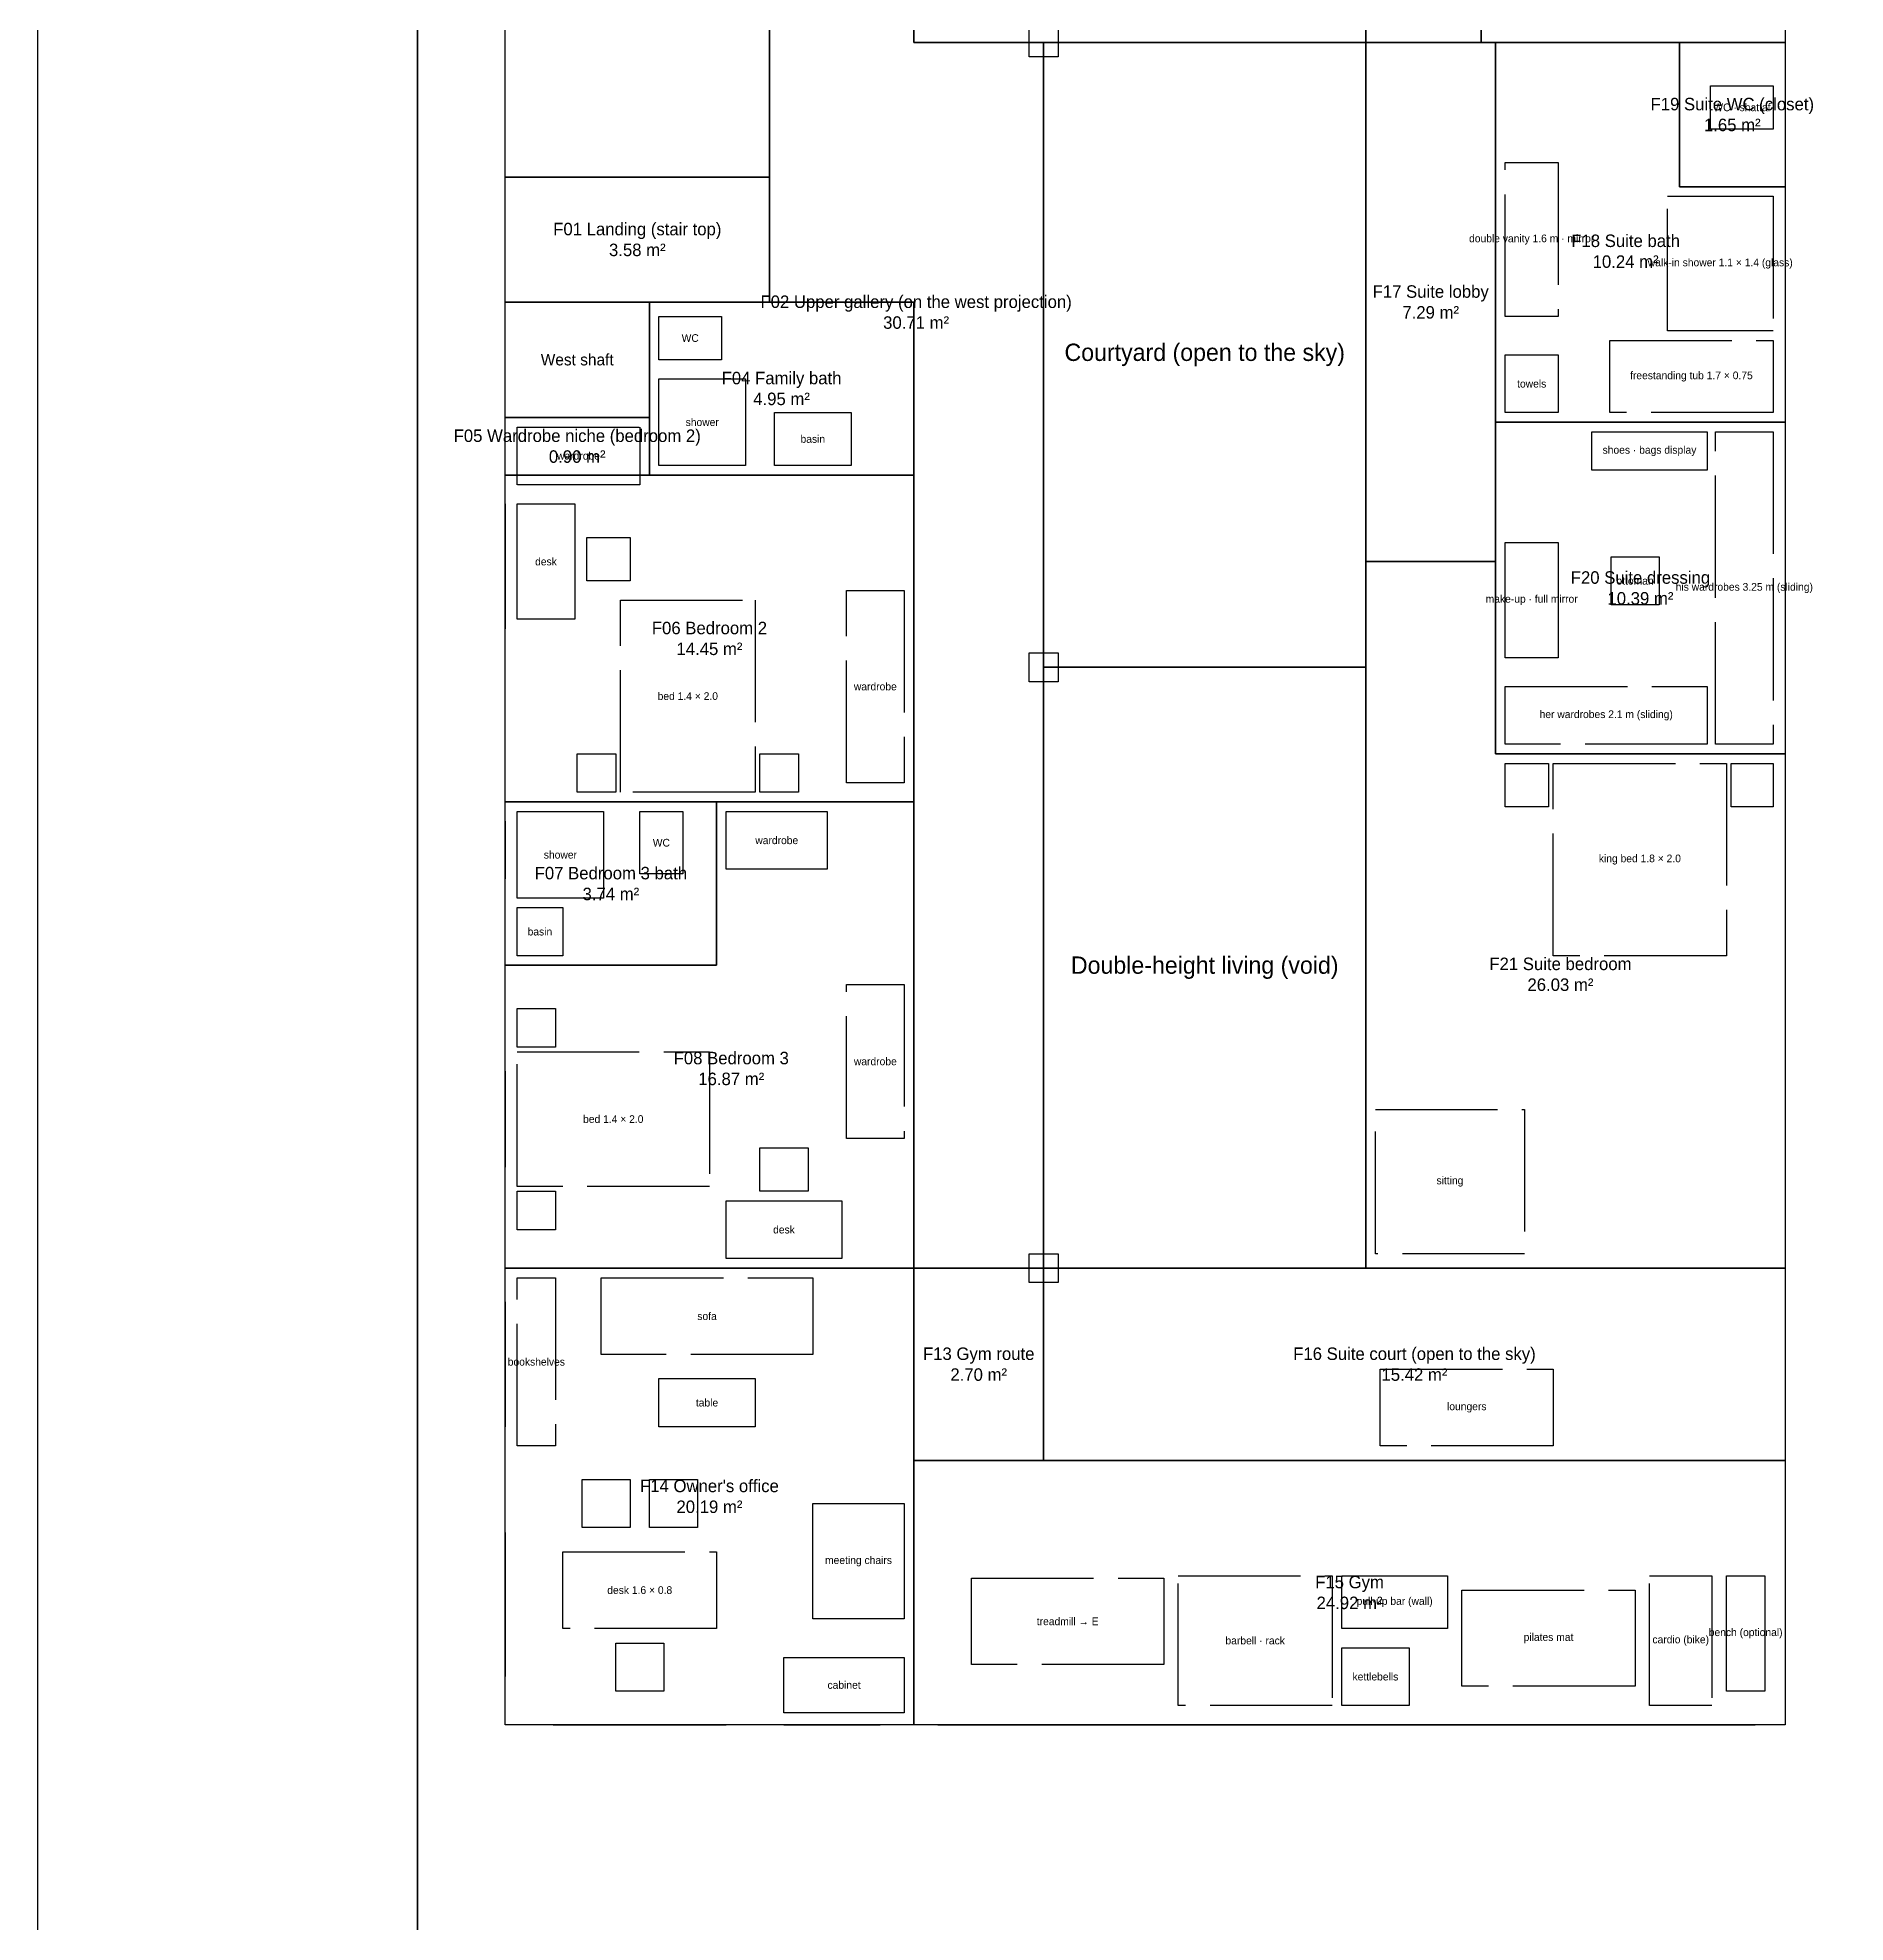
# Model space of a CAD drawing. Header units: metres. Extents: x -6.5 to 29.7, y -47.5 to 1.6.
# Drawn here: x -3.95 to 14.85, y -29.58 to -9.98 of the extents above; entities that cross this region are included whole.
import ezdxf

# ---------------------------------------------------------------- set-up
doc = ezdxf.new("R2010")
doc.units = ezdxf.units.M
doc.linetypes.add('DASHED', pattern=[1.524, 1.27, -0.254])
for name, color, linetype in [('BUILDING-OUTLINE', 1, 'CONTINUOUS'), ('DOORS', 1, 'CONTINUOUS'), ('FURNITURE', 8, 'DASHED'), ('GF-OUTLINE', 8, 'DASHED'), ('MARKS', 4, 'DASHED'), ('OPENINGS', 6, 'CONTINUOUS'), ('ROOM-LABELS', 7, 'CONTINUOUS'), ('ROOMS-CIRC', 9, 'CONTINUOUS'), ('ROOMS-CORE', 252, 'CONTINUOUS'), ('ROOMS-FAMILY', 40, 'CONTINUOUS'), ('ROOMS-GUEST', 32, 'CONTINUOUS'), ('ROOMS-GYM', 4, 'CONTINUOUS'), ('ROOMS-OPEN', 3, 'CONTINUOUS'), ('ROOMS-SERVICE', 140, 'CONTINUOUS'), ('SITE-DRIVEWAY', 5, 'CONTINUOUS'), ('SITE-ENVELOPE', 3, 'CONTINUOUS'), ('SITE-LAND', 8, 'CONTINUOUS'), ('VOIDS', 150, 'CONTINUOUS'), ('WINDOWS', 4, 'CONTINUOUS')]:
    doc.layers.add(name, color=color, linetype=linetype)

msp = doc.modelspace()

# ---------------------------------------------------------------- linework, layer by layer
at = {"layer": 'BUILDING-OUTLINE'}
msp.add_lwpolyline([(0.91, -3.525), (10.961, -3.525), (14.221, -9.525), (14.221, -27.525), (0.91, -27.525)], close=True, dxfattribs=at)
at = {"layer": 'DOORS'}
for p, q in [((9.91, -10.025), (11.01, -10.025)), ((11.21, -10.225), (11.21, -11.025)), ((5.16, -12.925), (5.16, -13.725)), ((11.21, -14.175), (11.21, -14.975)), ((5.16, -14.725), (5.16, -15.525)), ((9.96, -15.425), (10.86, -15.425)), ((5.16, -18.125), (5.16, -18.925)), ((3.11, -18.825), (3.11, -19.525))]:
    msp.add_line(p, q, dxfattribs=at)
at = {"layer": 'FURNITURE'}
for points in [[(13.446, -10.475), (14.096, -10.475), (14.096, -10.925), (13.446, -10.925)], [(11.31, -11.275), (11.86, -11.275), (11.86, -12.875), (11.31, -12.875)], [(12.996, -11.625), (14.096, -11.625), (14.096, -13.025), (12.996, -13.025)], [(2.51, -12.875), (3.16, -12.875), (3.16, -13.325), (2.51, -13.325)], [(12.396, -13.125), (14.096, -13.125), (14.096, -13.875), (12.396, -13.875)], [(11.31, -13.275), (11.86, -13.275), (11.86, -13.875), (11.31, -13.875)], [(2.51, -13.525), (3.41, -13.525), (3.41, -14.425), (2.51, -14.425)], [(3.71, -13.875), (4.51, -13.875), (4.51, -14.425), (3.71, -14.425)], [(1.035, -14.025), (2.31, -14.025), (2.31, -14.625), (1.035, -14.625)], [(12.21, -14.075), (13.41, -14.075), (13.41, -14.475), (12.21, -14.475)], [(13.496, -14.075), (14.096, -14.075), (14.096, -17.325), (13.496, -17.325)], [(1.035, -14.825), (1.635, -14.825), (1.635, -16.025), (1.035, -16.025)], [(1.76, -15.175), (2.21, -15.175), (2.21, -15.625), (1.76, -15.625)], [(11.31, -15.225), (11.86, -15.225), (11.86, -16.425), (11.31, -16.425)], [(12.41, -15.375), (12.91, -15.375), (12.91, -15.875), (12.41, -15.875)], [(2.11, -15.825), (3.51, -15.825), (3.51, -17.825), (2.11, -17.825)], [(4.46, -15.725), (5.06, -15.725), (5.06, -17.725), (4.46, -17.725)], [(11.31, -16.725), (13.41, -16.725), (13.41, -17.325), (11.31, -17.325)], [(1.66, -17.425), (2.06, -17.425), (2.06, -17.825), (1.66, -17.825)], [(3.56, -17.425), (3.96, -17.425), (3.96, -17.825), (3.56, -17.825)], [(11.31, -17.525), (11.76, -17.525), (11.76, -17.975), (11.31, -17.975)], [(11.81, -17.525), (13.61, -17.525), (13.61, -19.525), (11.81, -19.525)], [(13.66, -17.525), (14.096, -17.525), (14.096, -17.975), (13.66, -17.975)], [(1.035, -18.025), (1.935, -18.025), (1.935, -18.925), (1.035, -18.925)], [(2.31, -18.025), (2.76, -18.025), (2.76, -18.675), (2.31, -18.675)], [(3.21, -18.025), (4.26, -18.025), (4.26, -18.625), (3.21, -18.625)], [(1.035, -19.025), (1.51, -19.025), (1.51, -19.525), (1.035, -19.525)], [(4.46, -19.825), (5.06, -19.825), (5.06, -21.425), (4.46, -21.425)], [(1.035, -20.075), (1.435, -20.075), (1.435, -20.475), (1.035, -20.475)], [(1.035, -20.525), (3.035, -20.525), (3.035, -21.925), (1.035, -21.925)], [(9.96, -21.125), (11.51, -21.125), (11.51, -22.625), (9.96, -22.625)], [(3.56, -21.525), (4.06, -21.525), (4.06, -21.975), (3.56, -21.975)], [(1.035, -21.975), (1.435, -21.975), (1.435, -22.375), (1.035, -22.375)], [(3.21, -22.075), (4.41, -22.075), (4.41, -22.675), (3.21, -22.675)], [(1.035, -22.875), (1.435, -22.875), (1.435, -24.625), (1.035, -24.625)], [(1.91, -22.875), (4.11, -22.875), (4.11, -23.675), (1.91, -23.675)], [(10.01, -23.825), (11.81, -23.825), (11.81, -24.625), (10.01, -24.625)], [(2.51, -23.925), (3.51, -23.925), (3.51, -24.425), (2.51, -24.425)], [(1.71, -24.975), (2.21, -24.975), (2.21, -25.475), (1.71, -25.475)], [(2.41, -24.975), (2.91, -24.975), (2.91, -25.475), (2.41, -25.475)], [(4.11, -25.225), (5.06, -25.225), (5.06, -26.425), (4.11, -26.425)], [(1.51, -25.725), (3.11, -25.725), (3.11, -26.525), (1.51, -26.525)], [(5.76, -26), (7.76, -26), (7.76, -26.9), (5.76, -26.9)], [(7.91, -25.975), (9.51, -25.975), (9.51, -27.325), (7.91, -27.325)], [(9.61, -25.975), (10.71, -25.975), (10.71, -26.525), (9.61, -26.525)], [(12.81, -25.975), (13.46, -25.975), (13.46, -27.325), (12.81, -27.325)], [(13.61, -25.975), (14.01, -25.975), (14.01, -27.175), (13.61, -27.175)], [(10.86, -26.125), (12.66, -26.125), (12.66, -27.125), (10.86, -27.125)], [(2.06, -26.675), (2.56, -26.675), (2.56, -27.175), (2.06, -27.175)], [(3.81, -26.825), (5.06, -26.825), (5.06, -27.4), (3.81, -27.4)], [(9.61, -26.725), (10.31, -26.725), (10.31, -27.325), (9.61, -27.325)]]:
    msp.add_lwpolyline(points, close=True, dxfattribs=at)
at = {"layer": 'GF-OUTLINE'}
msp.add_lwpolyline([(0.91, -3.525), (10.961, -3.525), (14.221, -9.525), (14.221, -27.525), (0.91, -27.525)], close=True, dxfattribs=at)
at = {"layer": 'MARKS'}
msp.add_line((6.51, -10.025), (6.51, -22.775), dxfattribs=at)
for points in [[(6.36, -9.875), (6.66, -9.875), (6.66, -10.175), (6.36, -10.175)], [(6.36, -16.375), (6.66, -16.375), (6.66, -16.675), (6.36, -16.675)], [(6.36, -22.625), (6.66, -22.625), (6.66, -22.925), (6.36, -22.925)]]:
    msp.add_lwpolyline(points, close=True, dxfattribs=at)
at = {"layer": 'OPENINGS'}
for p, q in [((13.121, -10.375), (13.121, -11.175)), ((1.01, -14.525), (2.31, -14.525)), ((5.16, -22.925), (5.16, -23.975)), ((5.21, -22.775), (6.46, -22.775)), ((10.21, -22.775), (11.61, -22.775)), ((5.31, -24.775), (6.36, -24.775))]:
    msp.add_line(p, q, dxfattribs=at)
at = {"layer": 'ROOMS-CIRC'}
for points in [[(3.16, -4.225), (5.16, -4.225), (5.16, -6.525), (5.16, -10.025), (6.51, -10.025), (6.51, -22.775), (5.16, -22.775), (5.16, -12.725), (3.66, -12.725), (3.66, -11.425), (3.66, -5.725), (3.16, -5.725)], [(9.86, -8.825), (11.06, -8.825), (11.06, -10.025), (9.86, -10.025)], [(9.86, -10.025), (11.21, -10.025), (11.21, -15.425), (9.86, -15.425)], [(0.91, -11.425), (3.66, -11.425), (3.66, -12.725), (0.91, -12.725)], [(5.16, -22.775), (6.51, -22.775), (6.51, -24.775), (5.16, -24.775)]]:
    msp.add_lwpolyline(points, close=True, dxfattribs=at)
at = {"layer": 'ROOMS-CORE'}
for points in [[(0.91, -5.725), (3.66, -5.725), (3.66, -11.425), (0.91, -11.425)], [(0.91, -12.725), (2.41, -12.725), (2.41, -13.925), (0.91, -13.925)]]:
    msp.add_lwpolyline(points, close=True, dxfattribs=at)
at = {"layer": 'ROOMS-FAMILY'}
for points in [[(9.86, -4.525), (11.504, -4.525), (14.221, -9.525), (14.221, -10.025), (11.06, -10.025), (11.06, -8.825), (9.86, -8.825)], [(5.16, -6.525), (9.86, -6.525), (9.86, -10.025), (5.16, -10.025)], [(0.91, -13.925), (2.41, -13.925), (2.41, -14.525), (0.91, -14.525)], [(0.91, -14.525), (5.16, -14.525), (5.16, -17.925), (0.91, -17.925)], [(3.11, -17.925), (5.16, -17.925), (5.16, -22.775), (0.91, -22.775), (0.91, -19.625), (3.11, -19.625)]]:
    msp.add_lwpolyline(points, close=True, dxfattribs=at)
at = {"layer": 'ROOMS-GUEST'}
for points in [[(11.21, -10.025), (13.121, -10.025), (13.121, -11.525), (14.221, -11.525), (14.221, -13.975), (11.21, -13.975)], [(13.121, -10.025), (14.221, -10.025), (14.221, -11.525), (13.121, -11.525)], [(11.21, -13.975), (14.221, -13.975), (14.221, -17.425), (11.21, -17.425)], [(9.86, -15.425), (11.21, -15.425), (11.21, -17.425), (14.221, -17.425), (14.221, -22.775), (9.86, -22.775)]]:
    msp.add_lwpolyline(points, close=True, dxfattribs=at)
at = {"layer": 'ROOMS-GYM'}
msp.add_lwpolyline([(5.16, -24.775), (14.221, -24.775), (14.221, -27.525), (5.16, -27.525)], close=True, dxfattribs=at)
at = {"layer": 'ROOMS-OPEN'}
msp.add_lwpolyline([(6.51, -22.775), (14.221, -22.775), (14.221, -24.775), (6.51, -24.775)], close=True, dxfattribs=at)
at = {"layer": 'ROOMS-SERVICE'}
for points in [[(2.41, -12.725), (5.16, -12.725), (5.16, -14.525), (2.41, -14.525)], [(0.91, -17.925), (3.11, -17.925), (3.11, -19.625), (0.91, -19.625)], [(0.91, -22.775), (5.16, -22.775), (5.16, -27.525), (0.91, -27.525)]]:
    msp.add_lwpolyline(points, close=True, dxfattribs=at)
at = {"layer": 'SITE-DRIVEWAY'}
msp.add_lwpolyline([(-3.95, -0.73), (0, 0), (0, -38.86), (-3.95, -39.59)], close=True, dxfattribs=at)
at = {"layer": 'SITE-ENVELOPE'}
msp.add_lwpolyline([(0, -38.86), (0, -3.05), (9.18, -1.36), (9.67, -1.22), (10.48, -1.65), (13.55, -7.3), (14.06, -8.86), (15.35, -9.4), (18.4, -14.8), (21.13, -21.04), (24.77, -34.3)], close=True, dxfattribs=at)
at = {"layer": 'SITE-LAND'}
msp.add_lwpolyline([(0, 0), (8.64, 1.59), (11.96, -0.17), (15.39, -6.51), (15.68, -7.37), (16.75, -7.83), (20.19, -13.91), (23.02, -20.37), (26.74, -33.94), (0, -38.86)], close=True, dxfattribs=at)
at = {"layer": 'VOIDS'}
for points in [[(6.51, -10.025), (9.86, -10.025), (9.86, -16.525), (6.51, -16.525)], [(6.51, -16.525), (9.86, -16.525), (9.86, -22.775), (6.51, -22.775)]]:
    msp.add_lwpolyline(points, close=True, dxfattribs=at)
at = {"layer": 'WINDOWS'}
for p, q in [((9.86, -11.125), (9.86, -13.125)), ((14.221, -13.125), (14.221, -13.875)), ((0.91, -14.825), (0.91, -16.125)), ((0.91, -18.125), (0.91, -18.725)), ((14.221, -18.525), (14.221, -22.125)), ((0.91, -20.725), (0.91, -21.725)), ((6.91, -22.775), (7.91, -22.775)), ((8.51, -22.775), (9.51, -22.775)), ((0.91, -23.125), (0.91, -24.425)), ((6.81, -24.775), (9.51, -24.775)), ((0.91, -25.525), (0.91, -27.025)), ((1.41, -27.525), (3.21, -27.525)), ((3.81, -27.525), (4.81, -27.525)), ((5.41, -27.525), (13.91, -27.525))]:
    msp.add_line(p, q, dxfattribs=at)

# ---------------------------------------------------------------- texts
at = {"layer": 'FURNITURE', "char_height": 0.08, "attachment_point": 5}
for s, insert in [('WC · shattaf', (13.771, -10.7)), ('double vanity 1.6 m · mirror', (11.585, -12.075)), ('walk-in shower 1.1 × 1.4 (glass)', (13.546, -12.325)), ('WC', (2.835, -13.1)), ('freestanding tub 1.7 × 0.75', (13.246, -13.5)), ('towels', (11.585, -13.575)), ('shower', (2.96, -13.975)), ('basin', (4.11, -14.15)), ('wardrobe', (1.673, -14.325)), ('shoes · bags display', (12.81, -14.275)), ('desk', (1.335, -15.425)), ('ottoman', (12.66, -15.625)), ('his wardrobes 3.25 m (sliding)', (13.796, -15.7)), ('make-up · full mirror', (11.585, -15.825)), ('bed 1.4 × 2.0', (2.81, -16.825)), ('wardrobe', (4.76, -16.725)), ('her wardrobes 2.1 m (sliding)', (12.36, -17.025)), ('WC', (2.535, -18.35)), ('wardrobe', (3.735, -18.325)), ('shower', (1.485, -18.475)), ('king bed 1.8 × 2.0', (12.71, -18.525)), ('basin', (1.272, -19.275)), ('wardrobe', (4.76, -20.625)), ('bed 1.4 × 2.0', (2.035, -21.225)), ('sitting', (10.735, -21.875)), ('desk', (3.81, -22.375)), ('sofa', (3.01, -23.275)), ('bookshelves', (1.235, -23.75)), ('table', (3.01, -24.175)), ('loungers', (10.91, -24.225)), ('meeting chairs', (4.585, -25.825)), ('desk 1.6 × 0.8', (2.31, -26.125)), ('pull-up bar (wall)', (10.16, -26.25)), ('treadmill → E', (6.76, -26.45)), ('barbell · rack', (8.71, -26.65)), ('pilates mat', (11.76, -26.625)), ('cardio (bike)', (13.135, -26.65)), ('bench (optional)', (13.81, -26.575)), ('kettlebells', (9.96, -27.025)), ('cabinet', (4.435, -27.112))]:
    msp.add_mtext(s, dxfattribs=dict(at, insert=insert))
at = {"layer": 'ROOM-LABELS', "attachment_point": 5}
for s, insert, char_height in [('F19 Suite WC (closet)\\P1.65 m²', (13.671, -10.775), 0.13), ('F01 Landing (stair top)\\P3.58 m²', (2.285, -12.075), 0.13), ('F18 Suite bath\\P10.24 m²', (12.562, -12.197), 0.13), ('F17 Suite lobby\\P7.29 m²', (10.535, -12.725), 0.13), ('F02 Upper gallery (on the west projection)\\P30.71 m²', (5.184, -12.831), 0.13), ('West shaft', (1.66, -13.325), 0.12), ('Courtyard (open to the sky)', (8.185, -13.275), 0.18), ('F04 Family bath\\P4.95 m²', (3.785, -13.625), 0.13), ('F05 Wardrobe niche (bedroom 2)\\P0.90 m²', (1.66, -14.225), 0.13), ('F20 Suite dressing\\P10.39 m²', (12.716, -15.7), 0.13), ('F06 Bedroom 2\\P14.45 m²', (3.035, -16.225), 0.13), ('F07 Bedroom 3 bath\\P3.74 m²', (2.01, -18.775), 0.13), ('Double-height living (void)', (8.185, -19.65), 0.18), ('F21 Suite bedroom\\P26.03 m²', (11.884, -19.719), 0.13), ('F08 Bedroom 3\\P16.87 m²', (3.262, -20.699), 0.13), ('F13 Gym route\\P2.70 m²', (5.835, -23.775), 0.13), ('F16 Suite court (open to the sky)\\P15.42 m²', (10.366, -23.775), 0.13), ("F14 Owner's office\\P20.19 m²", (3.035, -25.15), 0.13), ('F15 Gym\\P24.92 m²', (9.691, -26.15), 0.13)]:
    msp.add_mtext(s, dxfattribs=dict(at, insert=insert, char_height=char_height))

doc.saveas('drawing.dxf')
